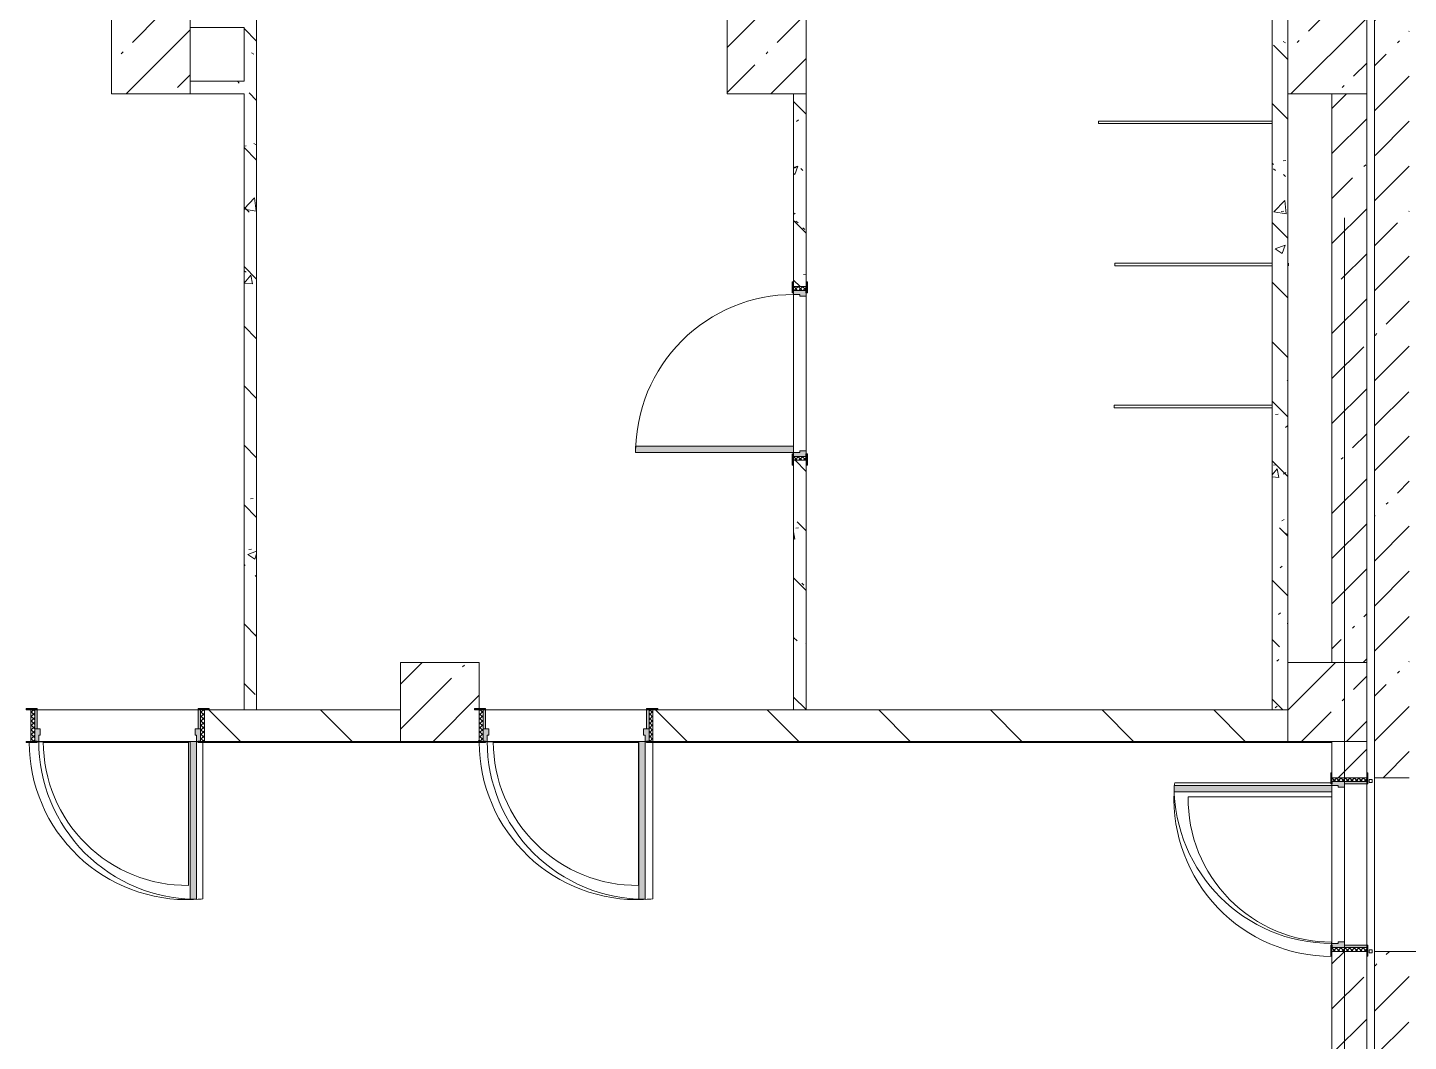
# Model space of a CAD drawing. Header units: millimetres. Extents: x 39815 to 261742, y -8553 to 29000.
# Drawn here: x 210951 to 219696, y 16700 to 23120 of the extents above; entities that cross this region are included whole.
import ezdxf

# ---------------------------------------------------------------- set-up
doc = ezdxf.new("R2010")
doc.units = ezdxf.units.MM
for name, color, linetype, lineweight, true_color in [('A-DOOR-2', 7, 'Continuous', 5, 0xaaaaaa), ('A-DOOR-3', 7, 'Continuous', 5, 0xe2e2e2), ('A-DOOR-FRAM-2', 7, 'Continuous', 5, 0xe2e2e2), ('A-DOOR-FRAM-3', 7, 'Continuous', 5, 0xaaaaaa), ('A-FLOR-1', 7, 'Continuous', 5, 0xaaaaaa), ('I-WALL-5', 7, 'Continuous', 5, 0x787878)]:
    doc.layers.add(name, color=color, linetype=linetype, lineweight=lineweight, true_color=true_color)
for name, color, linetype, lineweight in [('A-GENM-2', 7, 'Continuous', 5), ('A-WALL-2', 7, 'Continuous', 9), ('A-WALL-4', 7, 'Continuous', 5), ('I-WALL-3', 7, 'Continuous', 5), ('S-COLS', 7, 'Continuous', 5), ('Оси', 7, 'Continuous', 9)]:
    doc.layers.add(name, color=color, linetype=linetype, lineweight=lineweight)
pattern_1 = [(45, (134731.94, 0), (-285.1231, 285.1231), []), (45, (135017.06, 0), (-285.1231, 285.1231), [504.031, -100.806, 16.764, -84.042])]
pattern_2 = [(135, (134731.94, 0), (-377.1708, -377.1708), [533.4, -88.9, 17.78, -88.9]), (135, (134731.94, 376.94), (-377.1708, -377.1708), []), (50, (134731.94, 0), (637.6445, -55.7866), [66.675, -733.425]), (355, (134731.94, 0), (-123.3494, 668.699), [53.34, -586.74]), (100.451, (134785.1, -4.65), (514.299, 612.908), [56.665, -623.315]), (46.184, (134731.94, 177.8), (948.7764, -147.15), [100.012, -1100.137]), (96.636, (134811, 165.5), (830.909, 865.997), [84.998, -934.973]), (351.184, (134731.9, 177.8), (830.918, 865.988), [80.01, -880.11]), (21, (134820.84, 133.35), (530.6506, -357.9283), [66.675, -733.425]), (326, (134820.84, 133.35), (216.308, 644.6585), [53.34, -586.74]), (71.451, (134865.06, 103.5), (746.9596, 286.7243), [56.665, -623.315]), (37.5, (134731.94, 0), (10.81053, 295.9426), [16.764, -562.864, 16.764, -578.866, -588.962]), (37.5, (134731.94, 0), (10.81053, 295.9426), [-1175.258, 16.764, -572.198]), (7.5, (134731.94, 0), (233.8692, 350.6318), [16.764, -322.834, 16.764, -549.529, -224.472]), (7.5, (134731.94, 0), (233.8692, 350.6318), [-905.891, 16.764, -207.708]), (327.5, (134533.7, 0), (474.5678, -20.0513), [16.764, -205.486, 16.764, -676.656, -920.115]), (327.5, (134533.7, 0), (474.5678, -20.0513), [-915.67, 16.764, -903.351]), (317.5, (134444.8, 0), (518.4522, 88.9934), [16.764, -272.161, 16.764, -443.738, -653.415]), (317.5, (134444.8, 0), (518.4522, 88.9934), [-749.427, 16.764, -636.651])]

# ---------------------------------------------------------------- blocks, each defined once
blk = doc.blocks.new('BSC_Колонна _Прямоугольная - 500х500-23287078-Общий план 2 этажа с размещением фрагментов 2_8-2_11')
at = {"layer": 'S-COLS'}
h = blk.add_hatch(dxfattribs=at)
h.set_pattern_fill('FP_70', color=256, style=0, pattern_type=2)
h.set_pattern_definition([(45, (-84450, -22950), (-285.1231, 285.1231), []), (45, (-84164.88, -22950), (-285.1231, 285.1231), [504.031, -100.806, 16.764, -84.042])])
h.paths.add_polyline_path([(-250, -250), (250, -250), (250, 250), (-250, 250)])
for p, q in [((250, 250), (-250, 250)), ((-250, 250), (-250, -250)), ((250, -250), (250, 250)), ((-250, -250), (250, -250))]:
    blk.add_line(p, q, dxfattribs=at)
blk = doc.blocks.new('BSC_Колонна _Прямоугольная - 500х500-V141-Общий план 2 этажа с размещением фрагментов 2_8-2_11')
at = {"layer": 'S-COLS'}
h = blk.add_hatch(dxfattribs=at)
h.set_pattern_fill('FP_91', color=256, style=0, pattern_type=2)
h.set_pattern_definition([(45, (-77000, -22950), (-285.1231, 285.1231), []), (45, (-76714.88, -22950), (-285.1231, 285.1231), [504.031, -100.806, 16.764, -84.042])])
h.paths.add_polyline_path([(-250, -250), (250, -250), (250, 250), (-250, 250)])
for p, q in [((250, 250), (-250, 250)), ((-250, 250), (-250, -250)), ((250, -250), (250, 250)), ((-250, -250), (250, -250))]:
    blk.add_line(p, q, dxfattribs=at)
blk = doc.blocks.new('110_Дверь_СКБ_1Ст_Внутренняя1 - Д-4 1100x2100h_су мгн-V146-Общий план 2 этажа с размещением фрагментов 2_8-2_11')
at = {"layer": 'A-DOOR-2'}
h = blk.add_hatch(dxfattribs=at)
h.set_pattern_fill('FP_12', color=256, style=0, pattern_type=2)
h.set_pattern_definition([(135, (1751.41, 104.685), (-14.14214, -14.14214), []), (225, (1751.41, 104.685), (14.14214, -14.14214), [])])
h.paths.add_polyline_path([(537.5, -40), (562.5, -40), (562.5, 40), (537.5, 40)])
at = {"layer": 'A-DOOR-3'}
h = blk.add_hatch(color=256, dxfattribs=at)
h.paths.add_polyline_path([(-512.5, 40), (-512.5, -40), (-477.5, -40), (-477.5, 0), (-487.5, 0), (-487.5, 40)])
h.paths.add_polyline_path([(502.5, 0), (502.5, -40), (537.5, -40), (537.5, 40), (512.5, 40), (512.5, 0)])
at = {"layer": 'A-DOOR-FRAM-2'}
for points in [[(-487.5, 1040), (-487.5, 40), (-447.5, 40), (-447.5, 1040)], [(-567.5, 40), (-497.5, 40), (-497.5, 48), (-567.5, 48)], [(522.5, 40), (592.5, 40), (592.5, 48), (522.5, 48)], [(-567.5, -48), (-497.5, -48), (-497.5, -40), (-567.5, -40)], [(522.5, -48), (592.5, -48), (592.5, -40), (522.5, -40)]]:
    blk.add_hatch(color=256, dxfattribs=at).paths.add_polyline_path(points)
at = {"layer": 'A-DOOR-FRAM-3'}
h = blk.add_hatch(dxfattribs=at)
h.set_pattern_fill('FP_13', color=256, style=0, pattern_type=2)
h.set_pattern_definition([(45, (-371.384, 104.685), (-14.1421, 14.1421), []), (135, (-371.384, 104.685), (-14.1421, -14.1421), [])])
h.paths.add_polyline_path([(-537.5, -40), (-512.5, -40), (-512.5, 40), (-537.5, 40)])
at = {"layer": 'A-DOOR-2'}
for p, q in [((-487.5, 1040), (-487.5, 40)), ((-447.5, 1040), (-487.5, 1040)), ((-447.5, 40), (-447.5, 1040)), ((-487.5, 40), (-447.5, 40))]:
    blk.add_line(p, q, dxfattribs=at)
blk.add_arc((-487.5, 40), 1000, 360, 90, dxfattribs=at)
at = {"layer": 'A-DOOR-FRAM-3'}
for p, q in [((-497.5, 48), (-567.5, 48)), ((-567.5, 48), (-567.5, 40)), ((-567.5, 40), (-497.5, 40)), ((-512.5, 40), (-537.5, 40)), ((-537.5, 40), (-537.5, -40)), ((-487.5, 40), (-512.5, 40)), ((-512.5, 40), (-512.5, -40)), ((-512.5, -40), (-512.5, 40)), ((-497.5, 40), (-512.5, 40)), ((-512.5, 40), (-512.5, 39)), ((-512.5, 39), (-497.5, 39)), ((-497.5, 40), (-497.5, 48)), ((-497.5, 39), (-497.5, 40)), ((-487.5, 0), (-487.5, 40)), ((-477.5, 0), (-487.5, 0)), ((-477.5, -40), (-477.5, 0)), ((512.5, 0), (502.5, 0)), ((502.5, 0), (502.5, -40)), ((512.5, 40), (512.5, 0)), ((537.5, 40), (512.5, 40)), ((592.5, 48), (522.5, 48)), ((522.5, 48), (522.5, 40)), ((537.5, 40), (522.5, 40)), ((522.5, 40), (522.5, 39)), ((522.5, 40), (592.5, 40)), ((522.5, 39), (537.5, 39)), ((537.5, -40), (537.5, 40)), ((562.5, 40), (537.5, 40)), ((537.5, 40), (537.5, -40)), ((537.5, 39), (537.5, 40)), ((562.5, -40), (562.5, 40)), ((592.5, 40), (592.5, 48)), ((-497.5, -40), (-567.5, -40)), ((-567.5, -40), (-567.5, -48)), ((-567.5, -48), (-497.5, -48)), ((-537.5, -40), (-512.5, -40)), ((-497.5, -39), (-512.5, -39)), ((-512.5, -39), (-512.5, -40)), ((-512.5, -40), (-477.5, -40)), ((-512.5, -40), (-497.5, -40)), ((-497.5, -40), (-497.5, -39)), ((-497.5, -48), (-497.5, -40)), ((502.5, -40), (537.5, -40)), ((537.5, -39), (522.5, -39)), ((522.5, -39), (522.5, -40)), ((522.5, -40), (537.5, -40)), ((592.5, -40), (522.5, -40)), ((522.5, -40), (522.5, -48)), ((522.5, -48), (592.5, -48)), ((537.5, -40), (537.5, -39)), ((537.5, -40), (562.5, -40)), ((592.5, -48), (592.5, -40))]:
    blk.add_line(p, q, dxfattribs=at)
blk = doc.blocks.new('110_Дверь_СКБ_1Ст_Внутренняя1 - Д-4 1100x2100h_су мгн-32375332-Общий план 2 этажа с размещением фрагментов 2_8-2_11')
at = {"layer": 'A-DOOR-2'}
h = blk.add_hatch(dxfattribs=at)
h.set_pattern_fill('FP_74', color=256, style=0, pattern_type=2)
h.set_pattern_definition([(135, (1751.41, 164.685), (-14.14214, -14.14214), []), (225, (1751.41, 164.685), (14.14214, -14.14214), [])])
h.paths.add_polyline_path([(562.5, 100), (537.5, 100), (537.5, -100), (562.5, -100)])
at = {"layer": 'A-DOOR-3'}
h = blk.add_hatch(color=256, dxfattribs=at)
h.paths.add_polyline_path([(512.5, 100), (512.5, 60), (502.5, 60), (502.5, 20), (537.5, 20), (537.5, 100)])
h.paths.add_polyline_path([(-487.5, 100), (-512.5, 100), (-512.5, 20), (-477.5, 20), (-477.5, 60), (-487.5, 60)])
at = {"layer": 'A-DOOR-FRAM-2'}
for points in [[(-487.5, 1100), (-487.5, 100), (-447.5, 100), (-447.5, 1100)], [(-567.5, 108), (-567.5, 100), (-497.5, 100), (-497.5, 108)], [(592.5, 108), (522.5, 108), (522.5, 100), (592.5, 100)], [(-497.5, 20), (-512.5, 20), (-512.5, -100), (-497.5, -100)], [(537.5, 20), (522.5, 20), (522.5, -100), (537.5, -100)], [(-567.5, -100), (-567.5, -108), (-497.5, -108), (-497.5, -100)], [(592.5, -100), (522.5, -100), (522.5, -108), (592.5, -108)]]:
    blk.add_hatch(color=256, dxfattribs=at).paths.add_polyline_path(points)
at = {"layer": 'A-DOOR-FRAM-3'}
h = blk.add_hatch(dxfattribs=at)
h.set_pattern_fill('FP_75', color=256, style=0, pattern_type=2)
h.set_pattern_definition([(45, (-371.384, 164.685), (-14.1421, 14.1421), []), (135, (-371.384, 164.685), (-14.1421, -14.1421), [])])
h.paths.add_polyline_path([(-512.5, 100), (-537.5, 100), (-537.5, -100), (-512.5, -100)])
at = {"layer": 'A-DOOR-2'}
for p, q in [((-487.5, 1100), (-487.5, 100)), ((-447.5, 1100), (-487.5, 1100)), ((-447.5, 100), (-447.5, 1100)), ((-487.5, 100), (-447.5, 100))]:
    blk.add_line(p, q, dxfattribs=at)
blk.add_arc((-487.5, 100), 1000, 360, 90, dxfattribs=at)
at = {"layer": 'A-DOOR-FRAM-3'}
for p, q in [((-497.5, 108), (-567.5, 108)), ((-567.5, 108), (-567.5, 100)), ((-567.5, 100), (-497.5, 100)), ((-512.5, 100), (-537.5, 100)), ((-537.5, 100), (-537.5, -100)), ((-487.5, 100), (-512.5, 100)), ((-512.5, 100), (-512.5, 20)), ((-512.5, -100), (-512.5, 100)), ((-497.5, 100), (-512.5, 100)), ((-512.5, 100), (-512.5, 99)), ((-512.5, 99), (-497.5, 99)), ((-497.5, 100), (-497.5, 108)), ((-497.5, 99), (-497.5, 100)), ((-487.5, 60), (-487.5, 100)), ((512.5, 100), (512.5, 60)), ((537.5, 100), (512.5, 100)), ((592.5, 108), (522.5, 108)), ((522.5, 108), (522.5, 100)), ((537.5, 100), (522.5, 100)), ((522.5, 100), (522.5, 99)), ((522.5, 100), (592.5, 100)), ((522.5, 99), (537.5, 99)), ((537.5, 20), (537.5, 100)), ((562.5, 100), (537.5, 100)), ((537.5, 100), (537.5, -100)), ((537.5, 99), (537.5, 100)), ((562.5, -100), (562.5, 100)), ((592.5, 100), (592.5, 108)), ((-512.5, 20), (-477.5, 20)), ((-497.5, 20), (-512.5, 20)), ((-512.5, 20), (-512.5, -100)), ((-497.5, -100), (-497.5, 20)), ((-477.5, 60), (-487.5, 60)), ((-477.5, 20), (-477.5, 60)), ((512.5, 60), (502.5, 60)), ((502.5, 60), (502.5, 20)), ((502.5, 20), (537.5, 20)), ((537.5, 20), (522.5, 20)), ((522.5, 20), (522.5, -100)), ((537.5, -100), (537.5, 20)), ((-497.5, -100), (-567.5, -100)), ((-567.5, -100), (-567.5, -108)), ((-567.5, -108), (-497.5, -108)), ((-537.5, -100), (-512.5, -100)), ((-512.5, -100), (-497.5, -100)), ((-497.5, -108), (-497.5, -100)), ((522.5, -100), (537.5, -100)), ((592.5, -100), (522.5, -100)), ((522.5, -100), (522.5, -108)), ((522.5, -108), (592.5, -108)), ((537.5, -100), (562.5, -100)), ((592.5, -108), (592.5, -100))]:
    blk.add_line(p, q, dxfattribs=at)
blk = doc.blocks.new('131_Сантехническая перегородка - СП-2-29831410-Общий план 2 этажа с размещением фрагментов 2_8-2_11')
at = {"layer": 'A-GENM-2'}
for p, q in [((0, 8), (1100, 8)), ((1100, 8), (1100, -8)), ((1100, -8), (0, -8))]:
    blk.add_line(p, q, dxfattribs=at)
blk = doc.blocks.new('131_Сантехническая перегородка - СП-2-16286057-Общий план 2 этажа с размещением фрагментов 2_8-2_11')
at = {"layer": 'A-GENM-2'}
for p, q in [((0, 8), (995.7, 8)), ((0, 8), (0, -8)), ((1100, 8), (1100, -8)), ((995.7, -8), (0, -8))]:
    blk.add_line(p, q, dxfattribs=at)
blk = doc.blocks.new('131_Сантехническая перегородка - СП-2-V149-Общий план 2 этажа с размещением фрагментов 2_8-2_11')
at = {"layer": 'A-GENM-2'}
for p, q in [((0, 8), (1000.7, 8)), ((0, 8), (0, -8)), ((1000.7, -8), (0, -8))]:
    blk.add_line(p, q, dxfattribs=at)
blk = doc.blocks.new('110_Дверь_СКБ_1Ст_Внутренняя1 - Д-4 _л_ 1100x2100h_су мгн-V179-Общий план 2 этажа с размещением фрагментов 2_8-2_11')
at = {"layer": 'A-DOOR-2'}
h = blk.add_hatch(dxfattribs=at)
h.set_pattern_fill('FP_95', color=256, style=0, pattern_type=2)
h.set_pattern_definition([(135, (1751.41, 174.685), (-14.14214, -14.14214), []), (225, (1751.41, 174.685), (14.14214, -14.14214), [])])
h.paths.add_polyline_path([(537.5, -110), (562.5, -110), (562.5, 110), (537.5, 110)])
at = {"layer": 'A-DOOR-3'}
h = blk.add_hatch(color=256, dxfattribs=at)
h.paths.add_polyline_path([(-512.5, 110), (-512.5, 30), (-477.5, 30), (-477.5, 70), (-487.5, 70), (-487.5, 110)])
h.paths.add_polyline_path([(502.5, 70), (502.5, 30), (537.5, 30), (537.5, 110), (512.5, 110), (512.5, 70)])
at = {"layer": 'A-DOOR-FRAM-2'}
for points in [[(472.5, 110), (512.5, 110), (512.5, 1110), (472.5, 1110), (472.5, 252.9)], [(-567.5, 110), (-497.5, 110), (-497.5, 118), (-567.5, 118)], [(522.5, 110), (592.5, 110), (592.5, 118), (522.5, 118)], [(-512.5, -110), (-497.5, -110), (-497.5, 30), (-512.5, 30)], [(522.5, -110), (537.5, -110), (537.5, 30), (522.5, 30)], [(-567.5, -118), (-497.5, -118), (-497.5, -110), (-567.5, -110)], [(522.5, -118), (592.5, -118), (592.5, -110), (522.5, -110)]]:
    blk.add_hatch(color=256, dxfattribs=at).paths.add_polyline_path(points)
at = {"layer": 'A-DOOR-FRAM-3'}
h = blk.add_hatch(dxfattribs=at)
h.set_pattern_fill('FP_96', color=256, style=0, pattern_type=2)
h.set_pattern_definition([(45, (-371.384, 174.685), (-14.1421, 14.1421), []), (135, (-371.384, 174.685), (-14.1421, -14.1421), [])])
h.paths.add_polyline_path([(-537.5, -110), (-512.5, -110), (-512.5, 110), (-537.5, 110)])
at = {"layer": 'A-DOOR-2'}
for p, q in [((512.5, 1110), (472.5, 1110)), ((472.5, 1110), (472.5, 110)), ((512.5, 110), (512.5, 1110)), ((472.5, 110), (512.5, 110))]:
    blk.add_line(p, q, dxfattribs=at)
blk.add_arc((512.5, 110), 1000, 90, 180, dxfattribs=at)
at = {"layer": 'A-DOOR-FRAM-3'}
for p, q in [((-497.5, 118), (-567.5, 118)), ((-567.5, 118), (-567.5, 110)), ((-567.5, 110), (-497.5, 110)), ((-512.5, 110), (-537.5, 110)), ((-537.5, 110), (-537.5, -110)), ((-487.5, 110), (-512.5, 110)), ((-512.5, 110), (-512.5, 30)), ((-512.5, -110), (-512.5, 110)), ((-497.5, 110), (-512.5, 110)), ((-512.5, 110), (-512.5, 109)), ((-512.5, 109), (-497.5, 109)), ((-497.5, 110), (-497.5, 118)), ((-497.5, 109), (-497.5, 110)), ((-487.5, 70), (-487.5, 110)), ((512.5, 110), (512.5, 70)), ((537.5, 110), (512.5, 110)), ((592.5, 118), (522.5, 118)), ((522.5, 118), (522.5, 110)), ((537.5, 110), (522.5, 110)), ((522.5, 110), (522.5, 109)), ((522.5, 110), (592.5, 110)), ((522.5, 109), (537.5, 109)), ((537.5, 30), (537.5, 110)), ((562.5, 110), (537.5, 110)), ((537.5, 110), (537.5, -110)), ((537.5, 109), (537.5, 110)), ((562.5, -110), (562.5, 110)), ((592.5, 110), (592.5, 118)), ((-512.5, 30), (-477.5, 30)), ((-497.5, 30), (-512.5, 30)), ((-512.5, 30), (-512.5, -110)), ((-497.5, -110), (-497.5, 30)), ((-477.5, 70), (-487.5, 70)), ((-477.5, 30), (-477.5, 70)), ((512.5, 70), (502.5, 70)), ((502.5, 70), (502.5, 30)), ((502.5, 30), (537.5, 30)), ((537.5, 30), (522.5, 30)), ((522.5, 30), (522.5, -110)), ((537.5, -110), (537.5, 30)), ((-497.5, -110), (-567.5, -110)), ((-567.5, -110), (-567.5, -118)), ((-567.5, -118), (-497.5, -118)), ((-537.5, -110), (-512.5, -110)), ((-512.5, -110), (-497.5, -110)), ((-497.5, -118), (-497.5, -110)), ((522.5, -110), (537.5, -110)), ((592.5, -110), (522.5, -110)), ((522.5, -110), (522.5, -118)), ((522.5, -118), (592.5, -118)), ((537.5, -110), (562.5, -110)), ((592.5, -118), (592.5, -110))]:
    blk.add_line(p, q, dxfattribs=at)
blk = doc.blocks.new('BSC_Колонна _Прямоугольная - 500х500-V199-Общий план 2 этажа с размещением фрагментов 2_8-2_11')
at = {"layer": 'S-COLS'}
h = blk.add_hatch(dxfattribs=at)
h.set_pattern_fill('FP_144', color=256, style=0, pattern_type=2)
h.set_pattern_definition([(45, (-78830, -18850), (-285.1231, 285.1231), []), (45, (-78544.88, -18850), (-285.1231, 285.1231), [504.031, -100.806, 16.764, -84.042])])
h.paths.add_polyline_path([(-250, -250), (250, -250), (250, -50), (220, -50), (220, -42), (250, -42), (250, 250), (-250, 250), (-250, -50)])
for p, q in [((250, 250), (-250, 250)), ((-250, 250), (-250, -250)), ((250, -42), (250, 250)), ((-250, -250), (220, -250))]:
    blk.add_line(p, q, dxfattribs=at)
blk = doc.blocks.new('BSC_Колонна _Прямоугольная - 500х500-V200-Общий план 2 этажа с размещением фрагментов 2_8-2_11')
at = {"layer": 'S-COLS'}
h = blk.add_hatch(dxfattribs=at)
h.set_pattern_fill('FP_145', color=256, style=0, pattern_type=2)
h.set_pattern_definition([(45, (-84450, -18850), (-285.1231, 285.1231), []), (45, (-84164.88, -18850), (-285.1231, 285.1231), [504.031, -100.806, 16.764, -84.042])])
h.paths.add_polyline_path([(-250, -250), (250, -250), (250, 250), (-250, 250), (-250, 217.8)])
for p, q in [((250, 250), (-250, 250)), ((-250, 250), (-250, -250)), ((250, -250), (250, 250)), ((-250, -250), (250, -250))]:
    blk.add_line(p, q, dxfattribs=at)
blk = doc.blocks.new('BSC_Колонна _Прямоугольная - 500х500-V201-Общий план 2 этажа с размещением фрагментов 2_8-2_11')
at = {"layer": 'S-COLS'}
h = blk.add_hatch(dxfattribs=at)
h.set_pattern_fill('FP_146', color=256, style=0, pattern_type=2)
h.set_pattern_definition([(45, (-80900, -22950), (-285.1231, 285.1231), []), (45, (-80614.88, -22950), (-285.1231, 285.1231), [504.031, -100.806, 16.764, -84.042])])
h.paths.add_polyline_path([(-250, -250), (250, -250), (250, 250), (-250, 250)])
for p, q in [((250, 250), (-250, 250)), ((-250, 250), (-250, -250)), ((250, -250), (250, 250)), ((-250, -250), (250, -250))]:
    blk.add_line(p, q, dxfattribs=at)

msp = doc.modelspace()

# ---------------------------------------------------------------- hatches: boundary and pattern name
at = {"layer": 'I-WALL-3'}
h = msp.add_hatch(dxfattribs=at)
h.set_pattern_fill('FP_69', color=256, style=0, pattern_type=2)
h.set_pattern_definition(pattern_1)
h.paths.add_polyline_path([(219701.9, 18370), (219701.9, 27100), (219481.9, 27100), (219481.9, 18370), (219623.2, 18370)])
h = msp.add_hatch(dxfattribs=at)
h.set_pattern_fill('FP_69', color=256, style=0, pattern_type=2)
h.set_pattern_definition(pattern_1)
h.paths.add_polyline_path([(219431.9, 15150), (219431.9, 15530), (219211.9, 15530), (219211.9, 15150)])
h.paths.add_polyline_path([(219211.9, 18570), (219431.9, 18570), (219431.9, 18600), (219211.9, 18600)])
h.paths.add_polyline_path([(219220.4, 19100), (219431.9, 19100), (219431.9, 22700), (219211.9, 22700), (219211.9, 19100)])
h.paths.add_polyline_path([(219431.9, 23200), (219431.9, 26600), (219211.9, 26600), (219211.9, 23200), (219336, 23200)])
h = msp.add_hatch(dxfattribs=at)
h.set_pattern_fill('FP_72', color=256, style=0, pattern_type=2)
h.set_pattern_definition([(135, (134731.94, 0), (-353.5534, -353.5534), [])])
h.paths.add_polyline_path([(212972.7, 18600), (213311.9, 18600), (213311.9, 18800), (212071.9, 18800), (212071.9, 18600), (212101.9, 18600)])
h.paths.add_polyline_path([(214941.9, 18600), (218931.9, 18600), (218931.9, 18800), (214911.9, 18800), (214911.9, 18600)])
h.paths.add_polyline_path([(210941.9, 18600), (210971.9, 18600), (210971.9, 18800), (208771.9, 18800), (208771.9, 18600), (210755.8, 18600)])
h.paths.add_polyline_path([(201491.9, 18600), (208271.9, 18600), (208271.9, 18800), (201491.9, 18800)])
h = msp.add_hatch(dxfattribs=at)
h.set_pattern_fill('FP_69', color=256, style=0, pattern_type=2)
h.set_pattern_definition(pattern_1)
h.paths.add_polyline_path([(219431.9, 15530), (219431.9, 17270), (219211.9, 17270), (219211.9, 15530)])
h.paths.add_polyline_path([(219431.9, 18370), (219431.9, 18570), (219211.9, 18570), (219211.9, 18370)])
h = msp.add_hatch(dxfattribs=at)
h.set_pattern_fill('FP_69', color=256, style=0, pattern_type=2)
h.set_pattern_definition(pattern_1)
h.paths.add_polyline_path([(219623.2, 16300), (219701.9, 16300), (219701.9, 17270), (219481.9, 17270), (219481.9, 16300)])
at = {"layer": 'I-WALL-5'}
h = msp.add_hatch(dxfattribs=at)
h.set_pattern_fill('FP_78', color=256, style=0, pattern_type=2)
h.set_pattern_definition(pattern_2)
h.paths.add_polyline_path([(212321.9, 18800), (212401.9, 18800), (212401.9, 26900), (212321.9, 26900), (212321.9, 20148.5)])
h = msp.add_hatch(dxfattribs=at)
h.set_pattern_fill('FP_78', color=256, style=0, pattern_type=2)
h.set_pattern_definition(pattern_2)
h.paths.add_polyline_path([(218931.9, 18800), (218931.9, 26900), (218832.7, 26900), (218832.7, 18800)])
h = msp.add_hatch(dxfattribs=at)
h.set_pattern_fill('FP_78', color=256, style=0, pattern_type=2)
h.set_pattern_definition(pattern_2)
h.paths.add_polyline_path([(212321.9, 22700), (212321.9, 22780), (211981.9, 22780), (211981.9, 22700)])
h = msp.add_hatch(dxfattribs=at)
h.set_pattern_fill('FP_78', color=256, style=0, pattern_type=2)
h.set_pattern_definition(pattern_2)
h.paths.add_polyline_path([(215881.9, 18800), (215881.9, 20380), (215801.9, 20380), (215801.9, 18800)])
h.paths.add_polyline_path([(215801.9, 21480), (215881.9, 21480), (215881.9, 22700), (215801.9, 22700), (215801.9, 21510)])

# ---------------------------------------------------------------- linework, layer by layer
at = {"layer": 'A-FLOR-1'}
for p, q in [((211050.8, 18596.6), (211011.9, 18596.6)), ((211970.8, 18592.9), (211051, 18592.9)), ((211981.9, 18597.6), (211970.8, 18597.6)), ((211970.8, 18597.6), (211970.8, 17687.6)), ((212031.9, 18597.6), (212021.9, 18597.6)), ((212060.8, 17602.6), (212060.8, 18592)), ((213781.9, 18592.9), (212101.9, 18592.9)), ((213900.8, 18596.6), (213851.9, 18596.6)), ((214820.8, 18592.9), (213901, 18592.9)), ((214820.8, 18597.6), (214820.8, 17687.6)), ((214871.9, 18597.6), (214861.9, 18597.6)), ((214910.8, 17602.6), (214910.8, 18592)), ((219211.9, 18592.9), (214941.9, 18592.9)), ((219481.9, 18370), (219481.9, 17270)), ((219203.9, 18338.2), (218216, 18338.2)), ((219211, 18320), (219211, 18330)), ((219211, 18248.2), (219211, 18280)), ((218301.1, 18248.2), (219211, 18248.2)), ((219210, 17310), (219210, 17328.2))]:
    msp.add_line(p, q, dxfattribs=at)
for centre, radius, start, end in [((211960.8, 18597.6), 1000, 180.32046, 272.39422), ((211960.8, 18597.6), 910, 180.06296, 270.62964), ((214810.8, 18597.6), 1000, 180.32046, 272.39422), ((214810.8, 18597.6), 910, 180.06296, 270.62964), ((219211, 18238.2), 1000, 177.59974, 269.9427), ((219211, 18238.2), 1000, 174.26083, 175.30446), ((219211, 18238.2), 910, 179.37036, 269.93704), ((211960.8, 18597.6), 1000, 273.50823, 275.73917), ((214810.8, 18597.6), 1000, 272.93441, 275.73917)]:
    msp.add_arc(centre, radius, start, end, dxfattribs=at)
at = {"layer": 'A-WALL-2'}
for p, q in [((212321.9, 18800), (212401.9, 18800)), ((215801.9, 18800), (215881.9, 18800)), ((218832.7, 18800), (218931.9, 18800))]:
    msp.add_line(p, q, dxfattribs=at)
at = {"layer": 'A-WALL-4'}
for p, q in [((219466.9, 18358.5), (219446.9, 18358.5)), ((219446.9, 18358.5), (219446.9, 18338.5)), ((219446.9, 18338.5), (219466.9, 18338.5)), ((219466.9, 18338.5), (219466.9, 18358.5)), ((219466.9, 17280), (219446.9, 17280)), ((219446.9, 17280), (219446.9, 17260)), ((219446.9, 17260), (219466.9, 17260)), ((219466.9, 17260), (219466.9, 17280))]:
    msp.add_line(p, q, dxfattribs=at)
at = {"layer": 'I-WALL-3'}
for p, q in [((219481.9, 27100), (219481.9, 18370)), ((212401.9, 18800), (212401.9, 26900)), ((218832.7, 23420), (218832.7, 18800)), ((211981.9, 23120), (212321.9, 23120)), ((212321.9, 23120), (212321.9, 22780)), ((212321.9, 22780), (211981.9, 22780)), ((211981.9, 22700), (212321.9, 22700)), ((212321.9, 22700), (212321.9, 18800)), ((215801.9, 22700), (215801.9, 21510)), ((215881.9, 21510), (215881.9, 22700)), ((218932.7, 19100), (218932.7, 22700)), ((219211.9, 22700), (219211.9, 19100)), ((219431.9, 19100), (219431.9, 22700)), ((215801.9, 20470), (215801.9, 21430)), ((215881.9, 21420), (215881.9, 20440)), ((215801.9, 20350), (215801.9, 18800)), ((215881.9, 18800), (215881.9, 20350)), ((211011.9, 18800), (212031.9, 18800)), ((212321.9, 18800), (212101.9, 18800)), ((213311.9, 18800), (212401.9, 18800)), ((213851.9, 18800), (214871.9, 18800)), ((215801.9, 18800), (214941.9, 18800)), ((218832.7, 18800), (215881.9, 18800)), ((211981.9, 18600), (211021.9, 18600)), ((212101.9, 18600), (213311.9, 18600)), ((214821.9, 18600), (213861.9, 18600)), ((214941.9, 18600), (218931.9, 18600)), ((219211.9, 18600), (219211.9, 18570)), ((219211.9, 18570), (219211.9, 18400)), ((219431.9, 18570), (219431.9, 18600)), ((219431.9, 18400), (219431.9, 18570)), ((219481.9, 18370), (219701.9, 18370)), ((219211.9, 17320), (219211.9, 18280)), ((219431.9, 18330), (219431.9, 17310)), ((219211.9, 17240), (219211.9, 16130)), ((219431.9, 11550), (219431.9, 17240)), ((219481.9, 17270), (219481.9, 16100)), ((221693.7, 17270), (219481.9, 17270))]:
    msp.add_line(p, q, dxfattribs=at)
at = {"layer": 'Оси'}
msp.add_line((219291.9, 10029.8), (219291.9, 21915.1), dxfattribs=at)

# ---------------------------------------------------------------- block references
at = {"layer": 'A-DOOR-2'}
for name, p, rotation in [('110_Дверь_СКБ_1Ст_Внутренняя1 - Д-4 1100x2100h_су мгн-V146-Общий план 2 этажа с размещением фрагментов 2_8-2_11', (215841.9, 20917.5), 89.99999999999984), ('110_Дверь_СКБ_1Ст_Внутренняя1 - Д-4 1100x2100h_су мгн-32375332-Общий план 2 этажа с размещением фрагментов 2_8-2_11', (211534.4, 18700), 180), ('110_Дверь_СКБ_1Ст_Внутренняя1 - Д-4 1100x2100h_су мгн-32375332-Общий план 2 этажа с размещением фрагментов 2_8-2_11', (214374.4, 18700), 180), ('110_Дверь_СКБ_1Ст_Внутренняя1 - Д-4 _л_ 1100x2100h_су мгн-V179-Общий план 2 этажа с размещением фрагментов 2_8-2_11', (219321.9, 17807.5), 89.9999999999999)]:
    msp.add_blockref(name, p, dxfattribs=dict(at, rotation=rotation))
at = {"layer": 'A-GENM-2', "rotation": 180}
msp.add_blockref('131_Сантехническая перегородка - СП-2-29831410-Общий план 2 этажа с размещением фрагментов 2_8-2_11', (218832.7, 22520), dxfattribs=at)
at = {"layer": 'A-GENM-2'}
for name, p in [('131_Сантехническая перегородка - СП-2-16286057-Общий план 2 этажа с размещением фрагментов 2_8-2_11', (217836.9, 21620)), ('131_Сантехническая перегородка - СП-2-V149-Общий план 2 этажа с размещением фрагментов 2_8-2_11', (217831.9, 20720))]:
    msp.add_blockref(name, p, dxfattribs=at)
at = {"layer": 'S-COLS'}
for name, p in [('BSC_Колонна _Прямоугольная - 500х500-V141-Общий план 2 этажа с размещением фрагментов 2_8-2_11', (211731.9, 22950)), ('BSC_Колонна _Прямоугольная - 500х500-V201-Общий план 2 этажа с размещением фрагментов 2_8-2_11', (215631.9, 22950)), ('BSC_Колонна _Прямоугольная - 500х500-23287078-Общий план 2 этажа с размещением фрагментов 2_8-2_11', (219181.9, 22950)), ('BSC_Колонна _Прямоугольная - 500х500-V199-Общий план 2 этажа с размещением фрагментов 2_8-2_11', (213561.9, 18850)), ('BSC_Колонна _Прямоугольная - 500х500-V200-Общий план 2 этажа с размещением фрагментов 2_8-2_11', (219181.9, 18850))]:
    msp.add_blockref(name, p, dxfattribs=at)

doc.saveas('drawing.dxf')
